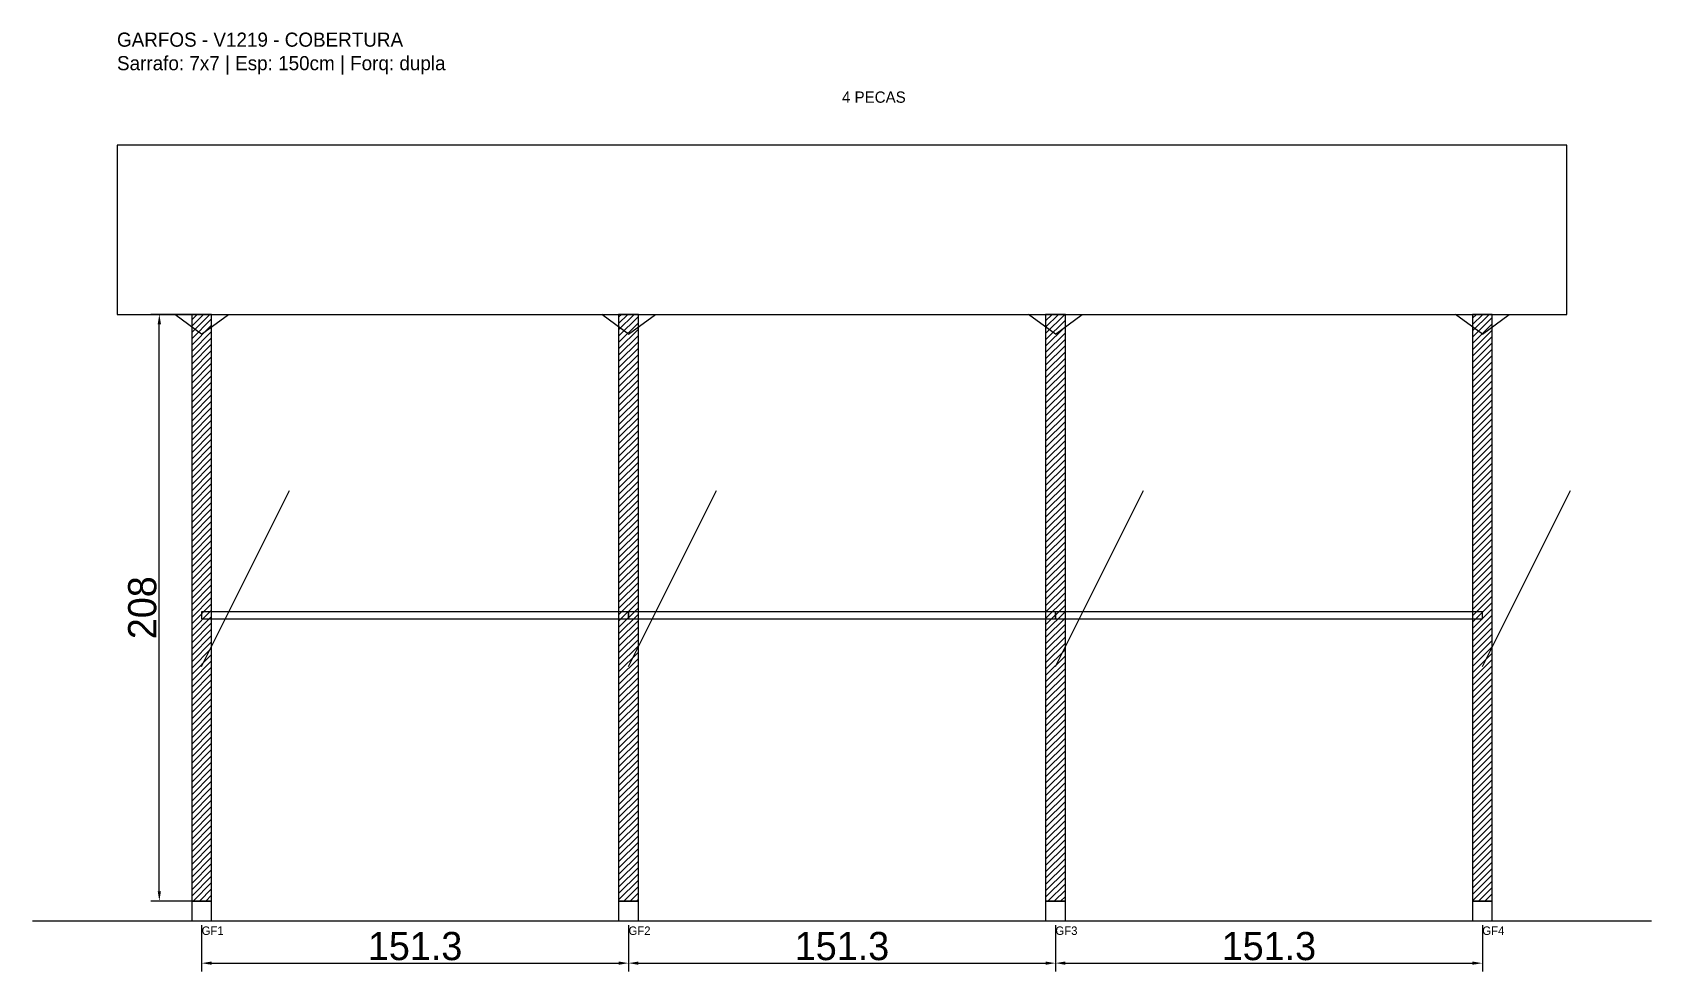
# Model space of a CAD drawing. Header units: metres. Extents: x -30 to 544, y -25 to 308.
import ezdxf

# ---------------------------------------------------------------- set-up
doc = ezdxf.new("R2010")
doc.units = ezdxf.units.M
for name, color, linetype in [('BARRA_ANCORAGEM', 1, 'Continuous'), ('COTA', 241, 'Continuous'), ('GARFOS OK', 3, 'Continuous'), ('NOME DA VIGA', 6, 'Continuous'), ('SARR_7x7', 40, 'Continuous'), ('TIRAS REESCORAMENTO', 252, 'Continuous'), ('VIGAS', 3, 'Continuous')]:
    doc.layers.add(name, color=color, linetype=linetype)
doc.dimstyles.new('EZ DXF', dxfattribs={"dimtxt": 10, "dimasz": 3.5, "dimexe": 3, "dimexo": 1.5, "dimgap": 1, "dimtad": 1, "dimdec": 1, "dimdsep": 46, "dimcen": 2.5, "dimazin": 3, "dimtfac": 1, "dimtmove": 0, "dimatfit": 3})

msp = doc.modelspace()

# ---------------------------------------------------------------- hatches: boundary and pattern name
at = {"layer": 'COTA'}
h = msp.add_hatch(dxfattribs=at)
h.set_pattern_fill('ANSI31', scale=0.5)
h.paths.add_polyline_path([(26.5, 0), (33.5, 0), (33.5, 208), (26.5, 208)])
h = msp.add_hatch(dxfattribs=at)
h.set_pattern_fill('ANSI31', scale=0.5)
h.paths.add_polyline_path([(177.83, 0), (184.83, 0), (184.83, 208), (177.83, 208)])
h = msp.add_hatch(dxfattribs=at)
h.set_pattern_fill('ANSI31', scale=0.5)
h.paths.add_polyline_path([(329.17, 0), (336.17, 0), (336.17, 208), (329.17, 208)])
h = msp.add_hatch(dxfattribs=at)
h.set_pattern_fill('ANSI31', scale=0.5)
h.paths.add_polyline_path([(480.5, 0), (487.5, 0), (487.5, 208), (480.5, 208)])

# ---------------------------------------------------------------- linework, layer by layer
at = {"layer": 'BARRA_ANCORAGEM'}
for p, q in [((30, 83.2), (61.2, 145.6)), ((181.33, 83.2), (212.53, 145.6)), ((332.67, 83.2), (363.87, 145.6)), ((484, 83.2), (515.2, 145.6))]:
    msp.add_line(p, q, dxfattribs=at)
at = {"layer": 'GARFOS OK'}
for p, q in [((30, 201), (20.5, 208)), ((20.5, 208), (39.5, 208)), ((30, 201), (39.5, 208)), ((181.33, 201), (171.83, 208)), ((171.83, 208), (190.83, 208)), ((181.33, 201), (190.83, 208)), ((332.67, 201), (323.17, 208)), ((323.17, 208), (342.17, 208)), ((332.67, 201), (342.17, 208)), ((484, 201), (474.5, 208)), ((474.5, 208), (493.5, 208)), ((484, 201), (493.5, 208))]:
    msp.add_line(p, q, dxfattribs=at)
at = {"layer": 'GARFOS OK', "linetype": 'CONTINUOUS'}
msp.add_line((-30, -7), (544, -7), dxfattribs=at)
at = {"layer": 'GARFOS OK'}
for points in [[(26.5, 0), (33.5, 0), (33.5, 208), (26.5, 208), (26.5, 0)], [(177.83, 0), (184.83, 0), (184.83, 208), (177.83, 208), (177.83, 0)], [(329.17, 0), (336.17, 0), (336.17, 208), (329.17, 208), (329.17, 0)], [(480.5, 0), (487.5, 0), (487.5, 208), (480.5, 208), (480.5, 0)]]:
    msp.add_lwpolyline(points, dxfattribs=at)
at = {"layer": 'SARR_7x7'}
for points in [[(26.5, -7), (33.5, -7), (33.5, 0), (26.5, 0), (26.5, -7)], [(177.83, -7), (184.83, -7), (184.83, 0), (177.83, 0), (177.83, -7)], [(329.17, -7), (336.17, -7), (336.17, 0), (329.17, 0), (329.17, -7)], [(480.5, -7), (487.5, -7), (487.5, 0), (480.5, 0), (480.5, -7)]]:
    msp.add_lwpolyline(points, dxfattribs=at)
at = {"layer": 'TIRAS REESCORAMENTO'}
for points in [[(30, 100), (181.33, 100), (181.33, 102.5), (30, 102.5), (30, 100)], [(181.33, 100), (332.67, 100), (332.67, 102.5), (181.33, 102.5), (181.33, 100)], [(332.67, 100), (484, 100), (484, 102.5), (332.67, 102.5), (332.67, 100)]]:
    msp.add_lwpolyline(points, dxfattribs=at)
at = {"layer": 'VIGAS'}
msp.add_lwpolyline([(0, 208), (514, 208), (514, 268), (0, 268), (0, 208)], dxfattribs=at)

# ---------------------------------------------------------------- texts
at = {"layer": 'NOME DA VIGA'}
for s, height, p in [('4 PECAS', 4, (257, 283)), ('GF1', 3, (30, -12)), ('GF2', 3, (181.33, -12)), ('GF3', 3, (332.67, -12)), ('GF4', 3, (484, -12))]:
    msp.add_text(s, height=height, dxfattribs=at).set_placement(p)
at = {"layer": 'NOME DA VIGA', "insert": (0, 293), "char_height": 5, "attachment_point": 7}
msp.add_mtext('GARFOS - V1219 - COBERTURA\\PSarrafo: 7x7 | Esp: 150cm | Forq: dupla', dxfattribs=at)

# ---------------------------------------------------------------- dimensions: what is measured, and where the dimension line sits
at = {"layer": 'COTA'}
msp.add_linear_dim(base=(15, 0), p1=(30, 0), p2=(30, 208), angle=90, dimstyle='EZ DXF', dxfattribs=at).render()
for base, p1, p2 in [((30, -22), (30, -7), (181.33, -7)), ((181.33, -22), (181.33, -7), (332.67, -7)), ((332.67, -22), (332.67, -7), (484, -7))]:
    msp.add_linear_dim(base=base, p1=p1, p2=p2, dimstyle='EZ DXF', dxfattribs=at).render()

doc.saveas('drawing.dxf')
